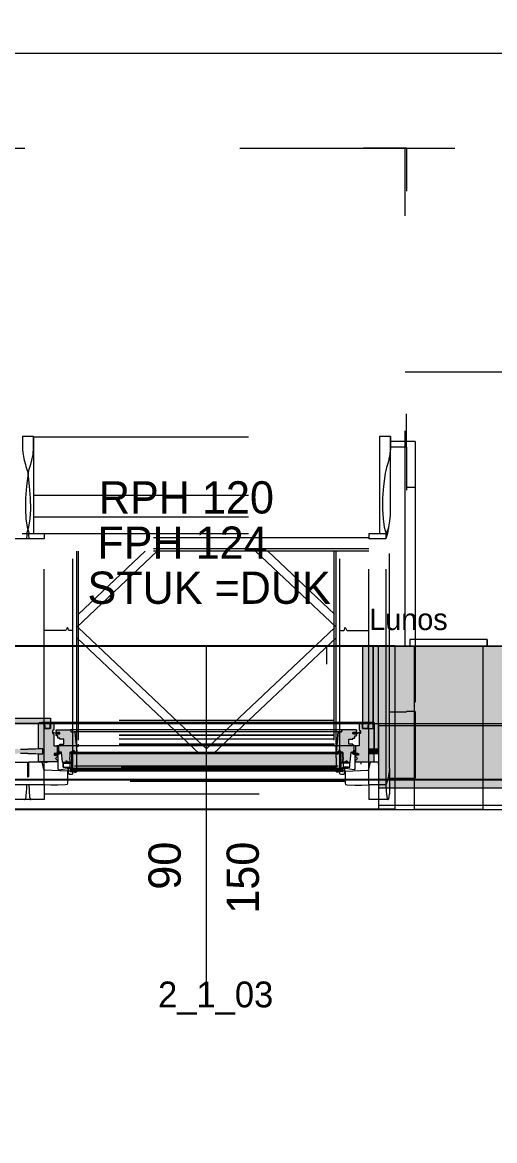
# Model space of a CAD drawing. Header units: metres. Extents: x -3 to 171, y -23 to 41.
# Drawn here: x 1.854 to 2.952, y -15.84 to -13.24 of the extents above; entities that cross this region are included whole.
import ezdxf

# ---------------------------------------------------------------- set-up
doc = ezdxf.new("R2010")
doc.units = ezdxf.units.M
doc.header["$MEASUREMENT"] = 0
for name, pattern in [('Achse', [0.004, 0.002, -0.001, 0, -0.001]), ('Baufluchtlinie', [0.013, 0.008, -0.005]), ('UNSICHTBAR', [0.4, 0, -0.4]), ('Untersicht', [0.001, 0.0005, -0.0005])]:
    doc.linetypes.add(name, pattern=pattern)
for name, color, linetype in [('4._1.DG PP STG1_1_000 Achsraster', 7, 'Continuous'), ('4._1.DG PP STG1_1_110 Wand Aussen', 7, 'Continuous'), ('4._1.DG PP STG1_1_210 Decke', 7, 'Continuous'), ('4._1.DG PP STG1_1_220 Bodenaufbau', 7, 'Continuous'), ('4._1.DG PP STG1_1_310 Dachkonstruktion massiv', 7, 'Continuous'), ('4._1.DG PP STG1_1_325 Dachfenster', 7, 'Continuous'), ('4._1.DG PP STG1_1_520 Fixeinbauten', 7, 'Continuous'), ('4._1.DG PP STG1_1_815 Raumbegrenzung', 7, 'Continuous'), ('4._1.DG PP STG1_1_945 Einreichplan Beschriftung', 7, 'Continuous'), ('4._1.DG PP STG1_1_950 Polierplan Bemaßung', 7, 'Continuous'), ('4._1.DG PP STG1_1_Neubau_840 Baulinien', 7, 'Continuous')]:
    doc.layers.add(name, color=color, linetype=linetype)
doc.styles.add('ERSTELLTER_STIL_2', font='')
doc.styles.get('ERSTELLTER_STIL_2').set_extended_font_data('Eurostile')

msp = doc.modelspace()

# ---------------------------------------------------------------- hatches: boundary and pattern name
at = {"layer": '4._1.DG PP STG1_1_110 Wand Aussen', "linetype": 'Continuous', "lineweight": 13, "true_color": 0x3f7f02}
msp.add_hatch(color=76, dxfattribs=at).paths.add_polyline_path([(3.462, -14.69), (2.721, -14.69), (2.721, -14.87), (3.462, -14.87)])
at = {"layer": '4._1.DG PP STG1_1_110 Wand Aussen', "linetype": 'Continuous', "lineweight": 0, "true_color": 0x373737}
msp.add_hatch(color=250, dxfattribs=at).paths.add_polyline_path([(3.462, -14.87), (2.721, -14.87), (2.721, -14.875), (3.462, -14.875)])
at = {"layer": '4._1.DG PP STG1_1_110 Wand Aussen', "linetype": 'Continuous', "lineweight": 13, "true_color": 0xff6400}
for points in [[(2.721, -15), (3.462, -15), (3.462, -14.875), (2.721, -14.875)], [(2.721, -15.02), (3.462, -15.02), (3.462, -15), (2.721, -15)]]:
    msp.add_hatch(color=30, dxfattribs=at).paths.add_polyline_path(points)
at = {"layer": '4._1.DG PP STG1_1_325 Dachfenster', "linetype": 'Continuous', "lineweight": 0, "true_color": 0xfde9f1}
for points in [[(2.645, -14.882), (2.67, -14.882), (2.67, -14.77), (2.67, -14.69), (2.645, -14.69), (2.645, -14.77)], [(1.8148, -14.8821), (1.8273, -14.8821), (1.8273, -14.8705), (1.9069, -14.8705), (1.9069, -14.8821), (1.9194, -14.8821), (1.9194, -14.858), (1.8148, -14.858)]]:
    msp.add_hatch(color=7, dxfattribs=at).paths.add_polyline_path(points)
at = {"layer": '4._1.DG PP STG1_1_325 Dachfenster', "linetype": 'Continuous', "lineweight": 13, "true_color": 0xffaa00}
msp.add_hatch(color=40, dxfattribs=at).paths.add_polyline_path([(2.67, -14.868), (2.6721, -14.868), (2.6721, -14.9289), (2.6821, -14.9289), (2.6821, -14.69), (2.67, -14.69), (2.67, -14.77)])
at = {"layer": '4._1.DG PP STG1_1_325 Dachfenster', "linetype": 'Continuous', "lineweight": 13, "true_color": 0x3f7f02}
msp.add_hatch(color=76, dxfattribs=at).paths.add_polyline_path([(2.6821, -14.87), (2.721, -14.87), (2.721, -14.69), (2.6821, -14.69)])
at = {"layer": '4._1.DG PP STG1_1_325 Dachfenster', "linetype": 'Continuous', "lineweight": 0, "true_color": 0xe7d9c5}
for points in [[(1.8921, -14.9418), (1.8921, -14.9581), (1.893, -14.959), (1.935, -14.959), (1.9359, -14.9581), (1.9359, -14.9564), (1.931, -14.9515), (1.9359, -14.9466), (1.9359, -14.945), (1.935, -14.9441), (1.9282, -14.9441), (1.9282, -14.9398), (1.9343, -14.9398), (1.9352, -14.9389), (1.9352, -14.9233), (1.9343, -14.9224), (1.9272, -14.9224), (1.9272, -14.8951), (1.9242, -14.8925), (1.9242, -14.8873), (1.9272, -14.8847), (1.9272, -14.8709), (1.9263, -14.87), (1.9192, -14.87), (1.9192, -14.882), (1.9067, -14.882), (1.9067, -14.875), (1.8997, -14.868), (1.8941, -14.868), (1.8921, -14.87), (1.8921, -14.928), (1.893, -14.9289), (1.9021, -14.9289), (1.9021, -14.9409), (1.893, -14.9409)], [(2.6721, -14.9418), (2.6712, -14.9409), (2.6621, -14.9409), (2.6621, -14.9289), (2.6712, -14.9289), (2.6721, -14.928), (2.6721, -14.87), (2.6701, -14.868), (2.6645, -14.868), (2.6575, -14.875), (2.6575, -14.882), (2.645, -14.882), (2.645, -14.87), (2.6379, -14.87), (2.637, -14.8709), (2.637, -14.8847), (2.64, -14.8873), (2.64, -14.8925), (2.637, -14.8951), (2.637, -14.9224), (2.6299, -14.9224), (2.629, -14.9233), (2.629, -14.9389), (2.6299, -14.9398), (2.636, -14.9398), (2.636, -14.9441), (2.6292, -14.9441), (2.6283, -14.945), (2.6283, -14.9466), (2.6332, -14.9515), (2.6283, -14.9564), (2.6283, -14.9581), (2.6292, -14.959), (2.6712, -14.959), (2.6721, -14.9581)], [(1.933, -14.8889), (1.9343, -14.8902), (1.9343, -14.8911), (1.9414, -14.8911), (1.9414, -14.8943), (1.9343, -14.8943), (1.9343, -14.8952), (1.9328, -14.8967), (1.9328, -14.8982), (1.9337, -14.8991), (1.9369, -14.8991), (1.9369, -14.9033), (1.9378, -14.9041), (1.9414, -14.9041), (1.9414, -14.9062), (1.9508, -14.9062), (1.9508, -14.9185), (1.9414, -14.9185), (1.9414, -14.9206), (1.9398, -14.9206), (1.9389, -14.9215), (1.9389, -14.9292), (1.9394, -14.9361), (1.9403, -14.9369), (1.9455, -14.9369), (1.9476, -14.9601), (1.9484, -14.9609), (1.9552, -14.9609), (1.9552, -14.9574), (1.9582, -14.9574), (1.9582, -14.9599), (1.9639, -14.9599), (1.9649, -14.9579), (1.9649, -14.9529), (1.9639, -14.9529), (1.9639, -14.9489), (1.9649, -14.9489), (1.9649, -14.9378), (1.9658, -14.9369), (1.9702, -14.9369), (1.9702, -14.9359), (1.9714, -14.9339), (1.9745, -14.9339), (1.9757, -14.9359), (1.9757, -14.9369), (1.9794, -14.9369), (1.9806, -14.9356), (1.9759, -14.8905), (1.975, -14.8897), (1.9678, -14.8897), (1.9672, -14.8891), (1.9672, -14.8856), (1.9663, -14.8847), (1.9337, -14.8847), (1.9328, -14.8856), (1.9328, -14.8884)], [(2.6312, -14.8889), (2.6314, -14.8884), (2.6314, -14.8856), (2.6305, -14.8847), (2.5979, -14.8847), (2.597, -14.8856), (2.597, -14.8891), (2.5964, -14.8897), (2.5892, -14.8897), (2.5883, -14.8905), (2.5836, -14.9356), (2.5848, -14.9369), (2.5885, -14.9369), (2.5885, -14.9359), (2.5897, -14.9339), (2.5928, -14.9339), (2.594, -14.9359), (2.594, -14.9369), (2.5984, -14.9369), (2.5993, -14.9378), (2.5993, -14.9489), (2.6003, -14.9489), (2.6003, -14.9529), (2.5993, -14.9529), (2.5993, -14.9579), (2.6003, -14.9599), (2.606, -14.9599), (2.606, -14.9574), (2.609, -14.9574), (2.609, -14.9609), (2.6158, -14.9609), (2.6166, -14.9601), (2.6187, -14.9369), (2.6239, -14.9369), (2.6248, -14.9361), (2.6253, -14.9292), (2.6253, -14.9215), (2.6244, -14.9206), (2.6228, -14.9206), (2.6228, -14.9185), (2.6134, -14.9185), (2.6134, -14.9062), (2.6228, -14.9062), (2.6228, -14.9041), (2.6264, -14.9041), (2.6273, -14.9033), (2.6273, -14.8991), (2.6305, -14.8991), (2.6314, -14.8982), (2.6314, -14.8967), (2.6299, -14.8952), (2.6299, -14.8943), (2.6228, -14.8943), (2.6228, -14.8911), (2.6299, -14.8911), (2.6299, -14.8902)]]:
    msp.add_hatch(color=254, dxfattribs=at).paths.add_polyline_path(points)
at = {"layer": '4._1.DG PP STG1_1_325 Dachfenster', "linetype": 'Continuous', "lineweight": 0, "true_color": 0x373737}
msp.add_hatch(color=250, dxfattribs=at).paths.add_polyline_path([(2.6821, -14.875), (2.721, -14.875), (2.721, -14.87), (2.6821, -14.87)])
at = {"layer": '4._1.DG PP STG1_1_325 Dachfenster', "linetype": 'Continuous', "lineweight": 0, "true_color": 0xfed4e5}
for points in [[(1.9343, -14.8911), (1.9343, -14.8905), (1.9332, -14.8907), (1.9332, -14.8923), (1.9303, -14.8918), (1.9267, -14.8907), (1.9247, -14.8896), (1.9242, -14.8897), (1.9265, -14.8913), (1.9302, -14.8925), (1.9332, -14.8931), (1.9332, -14.8947), (1.9343, -14.8949), (1.9343, -14.8943), (1.9397, -14.8943), (1.941, -14.8919), (1.9406, -14.8911)], [(2.6299, -14.8911), (2.6236, -14.8911), (2.6232, -14.8919), (2.6245, -14.8943), (2.6299, -14.8943), (2.6299, -14.8949), (2.631, -14.8947), (2.631, -14.8931), (2.634, -14.8925), (2.6377, -14.8913), (2.6398, -14.89), (2.6398, -14.8895), (2.6375, -14.8907), (2.6339, -14.8918), (2.631, -14.8923), (2.631, -14.8907), (2.6299, -14.8905)], [(1.8321, -14.9289), (1.8321, -14.9409), (1.8496, -14.9396), (1.8671, -14.9396), (1.8671, -14.9302), (1.8496, -14.9302)], [(1.9021, -14.9289), (1.8846, -14.9302), (1.8671, -14.9302), (1.8671, -14.9396), (1.8846, -14.9396), (1.9021, -14.9409)], [(1.944, -14.9369), (1.9403, -14.9369), (1.9394, -14.9361), (1.9392, -14.9327), (1.9373, -14.9337), (1.9359, -14.9357), (1.9352, -14.9382), (1.9352, -14.9389), (1.9343, -14.9398), (1.9303, -14.9398), (1.9288, -14.9424), (1.9293, -14.9432), (1.9376, -14.9432), (1.9376, -14.9421), (1.9382, -14.9416), (1.9399, -14.9413), (1.942, -14.9407), (1.9435, -14.9391)], [(1.9659, -14.9399), (1.9675, -14.938), (1.968, -14.938), (1.9695, -14.9409), (1.9703, -14.9391), (1.9713, -14.9409), (1.9722, -14.9387), (1.9767, -14.9386), (1.9767, -14.9395), (1.9766, -14.94), (1.9766, -14.9408), (1.9801, -14.9409), (1.9803, -14.9403), (1.9802, -14.9395), (1.9799, -14.9388), (1.9799, -14.938), (1.9813, -14.9377), (1.9814, -14.937), (1.9794, -14.9369), (1.9757, -14.9369), (1.9757, -14.9359), (1.9745, -14.9339), (1.9714, -14.9339), (1.9702, -14.9359), (1.9702, -14.9369), (1.9674, -14.9369), (1.9654, -14.9396)], [(2.5983, -14.9399), (2.5988, -14.9398), (2.5971, -14.9371), (2.594, -14.9369), (2.594, -14.9359), (2.5928, -14.9339), (2.5897, -14.9339), (2.5885, -14.9359), (2.5885, -14.9369), (2.5848, -14.9369), (2.5831, -14.9366), (2.5828, -14.9376), (2.5841, -14.9379), (2.5843, -14.9388), (2.584, -14.9395), (2.5839, -14.9403), (2.584, -14.9408), (2.5874, -14.9409), (2.5876, -14.94), (2.5875, -14.9395), (2.5873, -14.939), (2.5917, -14.9386), (2.5929, -14.9409), (2.5935, -14.9391), (2.5947, -14.9409), (2.5962, -14.938), (2.5967, -14.938)], [(2.6202, -14.9369), (2.6207, -14.9391), (2.6222, -14.9407), (2.6243, -14.9413), (2.626, -14.9416), (2.6266, -14.9421), (2.6266, -14.9432), (2.6349, -14.9432), (2.6354, -14.9424), (2.6339, -14.9398), (2.6299, -14.9398), (2.629, -14.9389), (2.629, -14.9382), (2.6283, -14.9357), (2.6269, -14.9337), (2.625, -14.9327), (2.6248, -14.9361), (2.6239, -14.9369)], [(2.6821, -14.9289), (2.6755, -14.9302), (2.6688, -14.9302), (2.6621, -14.9289), (2.6621, -14.9409), (2.6688, -14.9396), (2.6755, -14.9396), (2.6821, -14.9409)], [(1.9777, -14.9807), (1.9779, -14.9788), (1.9723, -14.9788), (1.9724, -14.9807), (1.9733, -14.9818), (1.9751, -14.9823), (1.9768, -14.9818)], [(2.5865, -14.9807), (2.5874, -14.9818), (2.5891, -14.9823), (2.5909, -14.9818), (2.5918, -14.9807), (2.5919, -14.9788), (2.5863, -14.9788)]]:
    msp.add_hatch(color=254, dxfattribs=at).paths.add_polyline_path(points)
at = {"layer": '4._1.DG PP STG1_1_325 Dachfenster', "linetype": 'Continuous', "lineweight": 13, "true_color": 0xff6400}
for points in [[(2.6821, -15), (2.721, -15), (2.721, -14.875), (2.6821, -14.875)], [(2.6821, -15.02), (2.721, -15.02), (2.721, -15), (2.6821, -15)]]:
    msp.add_hatch(color=30, dxfattribs=at).paths.add_polyline_path(points)
at = {"layer": '4._1.DG PP STG1_1_325 Dachfenster', "linetype": 'Continuous', "lineweight": 13}
msp.add_hatch(color=4, dxfattribs=at).paths.add_polyline_path([(2.5954, -14.9408), (1.9688, -14.9408), (1.9688, -14.9788), (2.5954, -14.9788)])

# ---------------------------------------------------------------- linework, layer by layer
at = {"layer": '4._1.DG PP STG1_1_000 Achsraster', "color": 5, "linetype": 'Achse', "lineweight": 0, "ltscale": 1000}
msp.add_line((-1.5, -15), (21, -15), dxfattribs=at)
at = {"layer": '4._1.DG PP STG1_1_110 Wand Aussen', "color": 7, "linetype": 'Continuous', "lineweight": 25, "ltscale": 1000}
for p, q in [((2.721, -14.69), (1.017, -14.69)), ((2.721, -15.07), (1.017, -15.07))]:
    msp.add_line(p, q, dxfattribs=at)
at = {"layer": '4._1.DG PP STG1_1_110 Wand Aussen', "color": 7, "linetype": 'Continuous', "lineweight": 18, "ltscale": 1000}
for q in [(2.721, -14.69), (2.721, -14.69), (3.462, -14.87)]:
    msp.add_line((2.721, -14.87), q, dxfattribs=at)
at = {"layer": '4._1.DG PP STG1_1_110 Wand Aussen', "color": 7, "linetype": 'Continuous', "lineweight": 13, "ltscale": 1000}
for p, q in [((2.721, -14.875), (2.721, -14.87)), ((2.721, -14.875), (2.721, -14.87)), ((2.721, -14.875), (3.462, -14.875)), ((2.721, -15), (2.721, -14.875)), ((2.721, -15), (2.721, -14.875)), ((2.721, -15.02), (2.721, -15)), ((2.721, -15.02), (2.721, -15)), ((2.721, -15.02), (3.462, -15.02)), ((2.721, -15.06), (2.721, -15.02)), ((2.721, -15.06), (2.721, -15.02)), ((2.721, -15.06), (3.462, -15.06)), ((2.721, -15.07), (2.721, -15.06)), ((2.721, -15.07), (2.721, -15.06))]:
    msp.add_line(p, q, dxfattribs=at)
at = {"layer": '4._1.DG PP STG1_1_110 Wand Aussen', "color": 1, "linetype": 'Baufluchtlinie', "lineweight": 0, "ltscale": 1000}
msp.add_line((2.721, -15), (3.462, -15), dxfattribs=at)
at = {"layer": '4._1.DG PP STG1_1_110 Wand Aussen', "color": 7, "linetype": 'Continuous', "lineweight": 18, "ltscale": 1000, "flags": 128}
msp.add_lwpolyline([(3.462, -14.69), (2.721, -14.69)], dxfattribs=at)
at = {"layer": '4._1.DG PP STG1_1_110 Wand Aussen', "color": 7, "linetype": 'Continuous', "lineweight": 13, "ltscale": 1000, "flags": 128}
msp.add_lwpolyline([(2.721, -15.07), (3.462, -15.07)], dxfattribs=at)
at = {"layer": '4._1.DG PP STG1_1_210 Decke', "color": 255, "linetype": 'Continuous', "lineweight": 13, "ltscale": 1000, "flags": 128}
msp.add_lwpolyline([(3.625, -0.13), (0.1305, -0.13), (0.1845, -14.87), (5.505, -14.87), (5.505, -15.84), (13.475, -15.84), (13.475, -14.87), (18.8055, -14.87), (18.8546, -0.13), (15.325, -0.13), (15.325, -0.53), (12.525, -0.53), (12.525, -0.13), (6.455, -0.13), (6.455, -0.53), (3.625, -0.53)], close=True, dxfattribs=at)
at = {"layer": '4._1.DG PP STG1_1_220 Bodenaufbau', "color": 7, "linetype": 'Continuous', "lineweight": 13, "ltscale": 1000, "true_color": 0xf4f4f4, "flags": 128}
msp.add_lwpolyline([(0.3111, -0.31), (0.3639, -14.69), (18.6261, -14.69), (18.674, -0.31), (15.505, -0.31), (15.505, -0.71), (12.345, -0.71), (12.345, -0.31), (6.635, -0.31), (6.635, -0.71), (3.445, -0.71), (3.445, -0.31)], close=True, dxfattribs=at)
at = {"layer": '4._1.DG PP STG1_1_310 Dachkonstruktion massiv', "color": 8, "linetype": 'Untersicht', "lineweight": 13, "ltscale": 1000}
for p, q in [((2.7441, -14.69), (2.7441, -13.5322)), ((2.7441, -14.0522), (3.4851, -14.0522)), ((2.5613, -14.69), (2.5613, -14.732))]:
    msp.add_line(p, q, dxfattribs=at)
at = {"layer": '4._1.DG PP STG1_1_310 Dachkonstruktion massiv', "color": 8, "linetype": 'Untersicht', "lineweight": 13, "ltscale": 1000, "flags": 128}
msp.add_lwpolyline([(0.3597, -13.5322), (6.57, -13.5322), (6.57, -14.69)], dxfattribs=at)
at = {"layer": '4._1.DG PP STG1_1_325 Dachfenster', "color": 7, "linetype": 'Continuous', "lineweight": 13, "ltscale": 1000}
for p, q in [((2.2821, -15.4713), (2.2821, -14.69)), ((2.6821, -14.875), (2.721, -14.875)), ((1.9309, -14.9432), (1.9357, -14.9432)), ((1.9357, -14.9432), (1.9369, -14.9443)), ((1.9369, -14.9498), (1.9366, -14.9515)), ((1.9369, -14.9443), (1.9369, -14.9498)), ((2.6285, -14.9432), (2.6273, -14.9443)), ((2.6273, -14.9443), (2.6273, -14.9498)), ((2.6273, -14.9498), (2.6276, -14.9515)), ((2.6333, -14.9432), (2.6285, -14.9432)), ((1.8274, -14.9597), (1.8653, -14.9597)), ((1.8653, -14.9597), (1.8659, -14.9604)), ((1.8659, -14.9604), (1.8659, -14.993)), ((1.8689, -14.9597), (1.8683, -14.9604)), ((1.8683, -14.9604), (1.8683, -14.993)), ((1.9068, -14.9597), (1.8689, -14.9597)), ((1.9044, -14.9769), (1.9006, -14.9597)), ((1.9084, -14.9611), (1.9068, -14.9597)), ((1.9106, -14.9611), (1.9084, -14.9611)), ((1.9122, -14.9597), (1.9106, -14.9611)), ((1.9146, -14.9597), (1.9122, -14.9597)), ((1.9366, -14.9515), (1.9369, -14.9532)), ((1.9369, -14.9532), (1.9369, -14.9759)), ((1.9369, -14.9759), (1.939, -14.9776)), ((1.939, -14.9776), (1.9584, -14.9749)), ((1.9488, -14.9627), (1.9494, -14.9621)), ((1.9488, -14.9713), (1.9488, -14.9627)), ((1.9492, -14.9717), (1.9488, -14.9713)), ((1.9516, -14.9717), (1.9492, -14.9717)), ((1.9494, -14.9621), (1.9638, -14.9621)), ((1.9584, -14.9749), (1.9609, -14.976)), ((1.9638, -14.9621), (1.9645, -14.9627)), ((1.9645, -14.9627), (1.9653, -14.9813)), ((2.5997, -14.9627), (2.5989, -14.9813)), ((2.6004, -14.9621), (2.5997, -14.9627)), ((2.6148, -14.9621), (2.6004, -14.9621)), ((2.6058, -14.9749), (2.6033, -14.976)), ((2.6252, -14.9776), (2.6058, -14.9749)), ((2.6126, -14.9717), (2.615, -14.9717)), ((2.6154, -14.9627), (2.6148, -14.9621)), ((2.615, -14.9717), (2.6154, -14.9713)), ((2.6154, -14.9713), (2.6154, -14.9627)), ((2.6273, -14.9759), (2.6252, -14.9776)), ((2.6276, -14.9515), (2.6273, -14.9532)), ((2.6273, -14.9532), (2.6273, -14.9759)), ((2.6419, -14.9597), (2.6414, -14.9601)), ((2.6414, -14.9601), (2.6414, -14.9646)), ((2.6817, -14.9597), (2.6419, -14.9597)), ((2.6598, -14.9769), (2.6636, -14.9597)), ((2.6821, -14.9601), (2.6817, -14.9597)), ((2.6821, -14.9646), (2.6821, -14.9601)), ((1.8659, -14.993), (1.8665, -14.994)), ((1.8665, -14.994), (1.8671, -14.994)), ((1.8677, -14.994), (1.8671, -14.994)), ((1.8683, -14.993), (1.8677, -14.994)), ((1.9065, -14.9787), (1.9044, -14.9769)), ((1.9587, -14.981), (1.9065, -14.9787)), ((1.9611, -14.9797), (1.9587, -14.981)), ((1.9609, -14.976), (1.9611, -14.9797)), ((1.9653, -14.9813), (1.9669, -14.9825)), ((1.9669, -14.9825), (1.9718, -14.9817)), ((1.9718, -14.9817), (1.9722, -14.9817)), ((1.9722, -14.9817), (1.9755, -14.9833)), ((1.9755, -14.9833), (1.9786, -14.9832)), ((1.9797, -14.9794), (1.9779, -14.9806)), ((1.9786, -14.9832), (1.9814, -14.9816)), ((1.9811, -14.9793), (1.9797, -14.9794)), ((1.9819, -14.9804), (1.9811, -14.9793)), ((1.9814, -14.9816), (1.9819, -14.9804)), ((2.5823, -14.9804), (2.5831, -14.9793)), ((2.5828, -14.9816), (2.5823, -14.9804)), ((2.5856, -14.9832), (2.5828, -14.9816)), ((2.5831, -14.9793), (2.5845, -14.9794)), ((2.5845, -14.9794), (2.5863, -14.9806)), ((2.5887, -14.9833), (2.5856, -14.9832)), ((2.592, -14.9817), (2.5887, -14.9833)), ((2.5924, -14.9817), (2.592, -14.9817)), ((2.5973, -14.9825), (2.5924, -14.9817)), ((2.5989, -14.9813), (2.5973, -14.9825)), ((2.6033, -14.976), (2.6031, -14.9797)), ((2.6031, -14.9797), (2.6055, -14.981)), ((2.6055, -14.981), (2.6577, -14.9787)), ((2.6577, -14.9787), (2.6598, -14.9769)), ((2.6821, -15.02), (2.721, -15.02)), ((2.6821, -15.06), (2.721, -15.06))]:
    msp.add_line(p, q, dxfattribs=at)
at = {"layer": '4._1.DG PP STG1_1_325 Dachfenster', "color": 7, "linetype": 'Continuous', "lineweight": 18, "ltscale": 1000}
for p, q in [((2.6821, -14.69), (2.645, -14.69)), ((2.6821, -14.87), (2.6821, -14.69)), ((2.6645, -14.868), (1.8997, -14.868)), ((2.6379, -14.87), (1.9263, -14.87)), ((2.6821, -14.87), (2.721, -14.87)), ((2.6821, -14.87), (2.6821, -15.07)), ((2.5979, -14.8847), (1.9663, -14.8847)), ((2.5892, -14.8897), (1.975, -14.8897)), ((2.6299, -14.9224), (1.9343, -14.9224)), ((1.8496, -14.9302), (1.8671, -14.9302)), ((1.8671, -14.9396), (1.8496, -14.9396)), ((1.8846, -14.9302), (1.8671, -14.9302)), ((1.8671, -14.9396), (1.8846, -14.9396)), ((1.9021, -14.9289), (1.8846, -14.9302)), ((1.8846, -14.9396), (1.9021, -14.9409)), ((1.9021, -14.9409), (1.9021, -14.9289)), ((1.9811, -14.9366), (2.5831, -14.9366)), ((1.9516, -14.9717), (1.9648, -14.9717)), ((1.9552, -14.9609), (1.9688, -14.9609)), ((2.6058, -14.9749), (1.9584, -14.9749)), ((1.9638, -14.9621), (1.9688, -14.9621)), ((1.9639, -14.9599), (1.9688, -14.9599)), ((2.5887, -14.9691), (1.9755, -14.9691)), ((2.5954, -14.9599), (2.6003, -14.9599)), ((2.609, -14.9609), (2.5954, -14.9609)), ((2.6004, -14.9621), (2.5954, -14.9621)), ((2.6126, -14.9717), (2.5994, -14.9717)), ((2.6055, -14.981), (1.9587, -14.981)), ((1.9692, -14.977), (2.595, -14.977))]:
    msp.add_line(p, q, dxfattribs=at)
at = {"layer": '4._1.DG PP STG1_1_325 Dachfenster', "color": 1, "linetype": 'Baufluchtlinie', "lineweight": 0, "ltscale": 1000}
msp.add_line((2.6821, -15), (2.721, -15), dxfattribs=at)
at = {"layer": '4._1.DG PP STG1_1_325 Dachfenster', "color": 255, "linetype": 'UNSICHTBAR', "lineweight": 13, "ltscale": 1000, "flags": 128}
for points in [[(2.7471, -13.5322), (1.0173, -13.5322)], [(2.7471, -13.5322), (2.7471, -14.1502)], [(1.0171, -14.1502), (2.7471, -14.1502)], [(2.7471, -14.228), (2.7471, -14.1502)], [(2.7471, -14.228), (2.7098, -14.228)], [(2.7471, -14.228), (2.7471, -14.8439)], [(2.7471, -14.8439), (2.7076, -14.8439)]]:
    msp.add_lwpolyline(points, dxfattribs=at)
at = {"layer": '4._1.DG PP STG1_1_325 Dachfenster', "color": 253, "linetype": 'Untersicht', "lineweight": 13, "ltscale": 1000, "true_color": 0x9f9f9f, "flags": 128}
for points in [[(1.8801, -14.2026), (1.8545, -14.2026)], [(1.8545, -14.2026), (1.8545, -14.21), (1.8545, -14.2187), (1.8545, -14.2291), (1.8545, -14.2322), (1.8555, -14.2409), (1.8558, -14.2444), (1.8578, -14.254), (1.8584, -14.2578), (1.8614, -14.2682), (1.8625, -14.2728), (1.8633, -14.2747), (1.8654, -14.2816), (1.8667, -14.2882), (1.8704, -14.3183), (1.8725, -14.3462), (1.873, -14.3715), (1.8717, -14.394), (1.8688, -14.4134), (1.8643, -14.4294)], [(1.8798, -14.2026), (1.8798, -14.21), (1.8798, -14.2187), (1.8797, -14.2291), (1.8797, -14.2322), (1.8788, -14.2409), (1.8784, -14.2444), (1.8765, -14.254), (1.8758, -14.2578), (1.8729, -14.2682), (1.8717, -14.2728), (1.871, -14.2747), (1.8689, -14.2816), (1.8676, -14.2882), (1.8638, -14.3183), (1.8618, -14.3462), (1.8613, -14.3715), (1.8626, -14.394), (1.8655, -14.4134), (1.87, -14.4294)], [(1.8801, -14.2026), (1.8801, -14.21), (1.8801, -14.2187), (1.8801, -14.2291), (1.8801, -14.2409), (1.8801, -14.254), (1.8801, -14.2682), (1.8801, -14.2747), (1.8801, -14.2816), (1.8801, -14.2882), (1.8801, -14.3183), (1.8801, -14.3462), (1.8801, -14.3715), (1.8801, -14.394), (1.8801, -14.4134), (1.8801, -14.4294)], [(1.8801, -14.2038), (2.6841, -14.2038)], [(2.6841, -14.2026), (2.6841, -14.21), (2.6841, -14.2187), (2.6841, -14.2291), (2.6841, -14.2409), (2.6841, -14.254), (2.6841, -14.2682), (2.6841, -14.2747), (2.6841, -14.2816), (2.6841, -14.2882), (2.6841, -14.3183), (2.6841, -14.3462), (2.6841, -14.3715), (2.6841, -14.394), (2.6841, -14.4134), (2.6841, -14.4294)], [(2.7098, -14.2026), (2.6841, -14.2026)], [(2.7098, -14.2026), (2.7098, -14.21), (2.7098, -14.2187), (2.7097, -14.2291), (2.7097, -14.2322), (2.7088, -14.2409), (2.7084, -14.2444), (2.7065, -14.254), (2.7058, -14.2578), (2.7029, -14.2682), (2.7017, -14.2728), (2.701, -14.2747), (2.6989, -14.2816), (2.6976, -14.2882), (2.6938, -14.3183), (2.6918, -14.3462), (2.6913, -14.3715), (2.6926, -14.394), (2.6955, -14.4134), (2.7, -14.4294)], [(2.7098, -14.2047), (2.7098, -14.2026)], [(2.7098, -14.2962), (2.7098, -14.2047)], [(2.7671, -14.2144), (2.7471, -14.2144), (2.7098, -14.2144)], [(2.7671, -14.2144), (2.7671, -14.3209)], [(2.7097, -14.3699), (2.7098, -14.2962)], [(2.7471, -14.3209), (2.7671, -14.3209)], [(2.7671, -14.3209), (2.7671, -14.842)], [(1.8801, -14.3391), (2.6841, -14.3391)], [(2.7097, -14.3846), (2.7097, -14.3699)], [(1.8801, -14.39), (2.6841, -14.39)], [(2.6994, -14.4405), (2.6998, -14.4393), (2.7038, -14.4274), (2.7065, -14.4152), (2.7078, -14.403)], [(2.7006, -14.4291), (2.7017, -14.4269), (2.7058, -14.4134), (2.7084, -14.3998), (2.7097, -14.3859), (2.7097, -14.3846)], [(1.8801, -14.4294), (1.8643, -14.4294), (1.8541, -14.4294)], [(1.865, -14.4406), (1.8653, -14.4314), (1.8653, -14.4294)], [(1.8689, -14.4294), (1.8689, -14.4314), (1.8693, -14.4406)], [(1.8801, -14.4282), (2.6841, -14.4282)], [(1.8801, -14.4285), (1.9049, -14.4285)], [(1.9049, -14.4285), (1.9049, -14.4314), (1.9049, -14.4406)], [(2.6593, -14.4285), (2.6593, -14.4314), (2.6593, -14.4406)], [(2.6593, -14.4285), (2.6841, -14.4285)], [(2.7, -14.4294), (2.6841, -14.4294)], [(2.6989, -14.4294), (2.6989, -14.4314), (2.6993, -14.4406)], [(2.7, -14.4294), (2.7006, -14.4291)], [(2.7076, -14.9751), (2.7076, -14.4048)], [(1.9049, -14.4406), (1.865, -14.4406), (1.8293, -14.4406)], [(2.6593, -14.4384), (1.9049, -14.4384)], [(1.9049, -15.0112), (1.9049, -14.4406)], [(2.6593, -15.0112), (2.6593, -14.4406)], [(2.6993, -14.4406), (2.6593, -14.4406)], [(2.6996, -15.0115), (2.6996, -14.4398)], [(2.6593, -14.4639), (1.9049, -14.4639)], [(2.6593, -14.4698), (1.9049, -14.4698)], [(1.9719, -14.9871), (1.9719, -14.6534), (1.9719, -14.4698)], [(1.9807, -14.9496), (1.9807, -14.4698)], [(2.1679, -14.4698), (1.9807, -14.6465)], [(2.1394, -14.4698), (1.9847, -14.6159)], [(1.9848, -14.9087), (1.9848, -14.4698)], [(2.3964, -14.4698), (2.5835, -14.6465)], [(2.4249, -14.4698), (2.5796, -14.6159)], [(2.5794, -14.9087), (2.5794, -14.4698)], [(2.5835, -14.9496), (2.5835, -14.4698)], [(2.5923, -14.9871), (2.5923, -14.6534), (2.5923, -14.4698)], [(1.9546, -14.6536), (1.937, -14.6542), (1.9208, -14.6542), (1.9049, -14.6537)], [(1.9564, -14.6525), (1.9546, -14.6536)], [(1.9584, -14.6474), (1.9564, -14.6525)], [(1.9592, -14.6472), (1.9584, -14.6474)], [(1.96, -14.6475), (1.9592, -14.6472)], [(1.9613, -14.6526), (1.96, -14.6475)], [(1.9634, -14.6539), (1.9613, -14.6526)], [(1.9719, -14.6534), (1.97, -14.6539), (1.9634, -14.6539)], [(2.2821, -14.929), (2.2707, -14.9182), (2.261, -14.909), (1.9847, -14.6481)], [(2.2821, -14.929), (2.2936, -14.9182), (2.3033, -14.909), (2.5796, -14.6481)], [(2.5923, -14.6534), (2.5942, -14.6539), (2.6008, -14.6539)], [(2.6008, -14.6539), (2.6029, -14.6526)], [(2.6029, -14.6526), (2.6042, -14.6475)], [(2.6042, -14.6475), (2.605, -14.6472)], [(2.605, -14.6472), (2.6058, -14.6474)], [(2.6058, -14.6474), (2.6078, -14.6525)], [(2.6078, -14.6525), (2.6096, -14.6536)], [(2.6096, -14.6536), (2.6272, -14.6542), (2.6434, -14.6542), (2.6593, -14.6537)], [(2.2663, -14.9409), (1.9807, -14.6712)], [(2.298, -14.9409), (2.5835, -14.6712)], [(2.7671, -14.842), (2.7471, -14.842)], [(2.7671, -14.842), (2.7671, -14.997)], [(2.5794, -14.8635), (1.9848, -14.8635)], [(2.5794, -14.8973), (1.9848, -14.8973)], [(1.9807, -14.9232), (1.9846, -14.9232)], [(2.5796, -14.9182), (1.9847, -14.9182)], [(2.5794, -14.8981), (1.9848, -14.8981)], [(2.5794, -14.9062), (1.9848, -14.9062)], [(1.9848, -14.9229), (1.9848, -14.9182)], [(2.5794, -14.9204), (1.9848, -14.9204)], [(2.5794, -14.9221), (1.9848, -14.9221)], [(2.5794, -14.9229), (2.5794, -14.9182)], [(2.5835, -14.9232), (2.5796, -14.9232)], [(1.9806, -14.9715), (1.9806, -14.9609), (1.9806, -14.9566), (1.9806, -14.9516), (1.9806, -14.9507), (1.9806, -14.9499)], [(2.5835, -14.9409), (1.9807, -14.9409)], [(2.5835, -14.941), (1.9807, -14.941)], [(2.5836, -14.9499), (2.5836, -14.9507), (2.5836, -14.9516), (2.5836, -14.9566), (2.5836, -14.9609), (2.5836, -14.9715)], [(1.9743, -14.9749), (1.9719, -14.9741)], [(1.9774, -14.9748), (1.9743, -14.9749)], [(1.9802, -14.9737), (1.9774, -14.9748)], [(1.9807, -14.9729), (1.9802, -14.9737)], [(2.5836, -14.9717), (1.9806, -14.9717)], [(1.9807, -14.9729), (1.9807, -14.9717)], [(2.5835, -14.9729), (2.5835, -14.9717)], [(2.5835, -14.9729), (2.584, -14.9737)], [(2.584, -14.9737), (2.5868, -14.9748)], [(2.5868, -14.9748), (2.5899, -14.9749)], [(2.5899, -14.9749), (2.5923, -14.9741)], [(2.7078, -14.9751), (2.7065, -14.9874), (2.7038, -14.9996), (2.6998, -15.0115), (2.6994, -15.0126)], [(2.7076, -14.9751), (2.7063, -14.9874), (2.7036, -14.9996), (2.6996, -15.0115)], [(2.7078, -14.9751), (2.7078, -15.0346)], [(1.9585, -14.981), (1.9592, -14.9809)], [(1.9592, -14.9809), (1.96, -14.9811)], [(1.9594, -14.9809), (1.9594, -15.0088)], [(1.96, -14.9811), (1.9613, -14.9863)], [(1.9613, -14.9863), (1.9634, -14.9876)], [(1.9634, -14.9876), (1.97, -14.9876), (1.9719, -14.9871)], [(2.5923, -14.9871), (2.5942, -14.9876), (2.6008, -14.9876)], [(2.6008, -14.9876), (2.6029, -14.9863)], [(2.6029, -14.9863), (2.6042, -14.9811)], [(2.6042, -14.9811), (2.605, -14.9809)], [(2.6048, -14.9809), (2.6048, -15.0088)], [(2.605, -14.9809), (2.6057, -14.981)], [(2.7078, -14.997), (2.7671, -14.997)], [(1.9032, -15.0125), (1.8664, -15.0125), (1.831, -15.0125)], [(1.8594, -15.0472), (1.8604, -15.0469), (1.8621, -15.0445), (1.8631, -15.0403), (1.8643, -15.0278), (1.8644, -15.0246), (1.8649, -15.013)], [(1.8693, -15.013), (1.8698, -15.0246), (1.87, -15.0278), (1.8712, -15.0403), (1.8721, -15.0445), (1.8735, -15.0468), (1.8748, -15.0472)], [(1.9032, -15.0125), (1.9049, -15.0112)], [(1.9049, -15.0112), (1.9049, -15.0126)], [(1.9584, -15.0116), (1.9546, -15.0126), (1.937, -15.0132), (1.9208, -15.0132), (1.9049, -15.0127)], [(1.9049, -15.013), (1.9049, -15.0278), (1.9049, -15.0403), (1.9049, -15.0445), (1.9049, -15.0468)], [(1.9594, -15.0088), (1.9584, -15.0116)], [(2.6048, -15.0052), (1.9594, -15.0052)], [(2.6048, -15.0088), (2.6058, -15.0116)], [(2.6058, -15.0116), (2.6096, -15.0126), (2.6272, -15.0132), (2.6434, -15.0132), (2.6593, -15.0127)], [(2.661, -15.0125), (2.6593, -15.0112)], [(2.6593, -15.0112), (2.6593, -15.0126)], [(2.6593, -15.013), (2.6593, -15.0278), (2.6593, -15.0403), (2.6593, -15.0445), (2.6593, -15.0468)], [(2.6978, -15.0125), (2.661, -15.0125)], [(2.6996, -15.0115), (2.6978, -15.0125)], [(2.6993, -15.013), (2.6998, -15.0246), (2.7, -15.0278), (2.7012, -15.0403), (2.7021, -15.0445), (2.7035, -15.0468), (2.7048, -15.0472), (2.7062, -15.0453), (2.7065, -15.0442), (2.7071, -15.041), (2.7078, -15.0346)], [(1.9049, -15.0472), (1.8594, -15.0472), (1.8293, -15.0472)], [(1.9049, -15.0334), (2.6593, -15.0334)], [(2.7048, -15.0472), (2.6593, -15.0472)]]:
    msp.add_lwpolyline(points, dxfattribs=at)
at = {"layer": '4._1.DG PP STG1_1_325 Dachfenster', "color": 7, "linetype": 'Continuous', "lineweight": 18, "ltscale": 1000, "flags": 128}
for points in [[(2.645, -14.882), (2.67, -14.882), (2.67, -14.77), (2.67, -14.69), (2.645, -14.69), (2.645, -14.77)], [(2.67, -14.868), (2.6721, -14.868), (2.6721, -14.9289), (2.6821, -14.9289), (2.6821, -14.69), (2.67, -14.69), (2.67, -14.77)], [(1.8148, -14.8821), (1.8148, -14.858), (1.9194, -14.858), (1.9194, -14.8821), (1.9069, -14.8821), (1.9069, -14.8705), (1.8273, -14.8705), (1.8273, -14.8821)], [(1.9343, -14.8911), (1.9406, -14.8911), (1.941, -14.8919), (1.9397, -14.8943), (1.9343, -14.8943), (1.9343, -14.8949), (1.9332, -14.8947), (1.9332, -14.8931), (1.9302, -14.8925), (1.9265, -14.8913), (1.9244, -14.89), (1.9244, -14.8895), (1.9267, -14.8907), (1.9303, -14.8918), (1.9332, -14.8923), (1.9332, -14.8907), (1.9343, -14.8905)], [(2.6154, -14.9713), (2.6154, -14.9627), (2.6148, -14.9621), (2.6148, -14.9609), (2.609, -14.9609), (2.609, -14.9574), (2.606, -14.9574), (2.606, -14.9599), (2.6003, -14.9599), (2.5993, -14.9579), (2.5993, -14.9529), (2.6003, -14.9529), (2.6003, -14.9489), (2.5993, -14.9489), (2.5993, -14.9378), (2.5984, -14.9369), (2.594, -14.9369), (2.594, -14.9359), (2.5928, -14.9339), (2.5897, -14.9339), (2.5885, -14.9359), (2.5885, -14.9369), (2.5848, -14.9369), (2.5836, -14.9356), (2.5883, -14.8905), (2.5892, -14.8897), (2.5964, -14.8897), (2.597, -14.8891), (2.597, -14.8856), (2.5979, -14.8847), (1.9663, -14.8847), (1.9672, -14.8856), (1.9672, -14.8891), (1.9678, -14.8897), (1.975, -14.8897), (1.9759, -14.8905), (1.9806, -14.9356), (1.9794, -14.9369), (1.9757, -14.9369), (1.9757, -14.9359), (1.9745, -14.9339), (1.9714, -14.9339), (1.9702, -14.9359), (1.9702, -14.9369), (1.9658, -14.9369), (1.9649, -14.9378), (1.9649, -14.9489), (1.9639, -14.9489), (1.9639, -14.9529), (1.9649, -14.9529), (1.9649, -14.9579), (1.9639, -14.9599), (1.9582, -14.9599), (1.9582, -14.9574), (1.9552, -14.9574), (1.9552, -14.9609), (1.9494, -14.9609), (1.9494, -14.9621), (1.9488, -14.9627), (1.9488, -14.9713), (1.9492, -14.9717), (1.9648, -14.9717), (1.9649, -14.975), (1.966, -14.977), (2.5982, -14.977), (2.5993, -14.975), (2.5994, -14.9717), (2.6126, -14.9717), (2.615, -14.9717)], [(2.6299, -14.8911), (2.6236, -14.8911), (2.6232, -14.8919), (2.6245, -14.8943), (2.6299, -14.8943), (2.6299, -14.8949), (2.631, -14.8947), (2.631, -14.8931), (2.634, -14.8925), (2.6377, -14.8913), (2.6398, -14.89), (2.6398, -14.8895), (2.6375, -14.8907), (2.6339, -14.8918), (2.631, -14.8923), (2.631, -14.8907), (2.6299, -14.8905)], [(1.944, -14.9369), (1.9435, -14.9391), (1.942, -14.9407), (1.9399, -14.9413), (1.9382, -14.9416), (1.9376, -14.9421), (1.9376, -14.9432), (1.9293, -14.9432), (1.9288, -14.9424), (1.9303, -14.9398), (1.9343, -14.9398), (1.9352, -14.9389), (1.9352, -14.9382), (1.9359, -14.9357), (1.9373, -14.9337), (1.9392, -14.9327), (1.9394, -14.9361), (1.9403, -14.9369)], [(1.9659, -14.9399), (1.9654, -14.9398), (1.9671, -14.9371), (1.9702, -14.9369), (1.9702, -14.9359), (1.9714, -14.9339), (1.9745, -14.9339), (1.9757, -14.9359), (1.9757, -14.9369), (1.9794, -14.9369), (1.9811, -14.9366), (1.9814, -14.9376), (1.9801, -14.9379), (1.9799, -14.9388), (1.9802, -14.9395), (1.9803, -14.9403), (1.9802, -14.9408), (1.9768, -14.9409), (1.9766, -14.94), (1.9767, -14.9395), (1.9769, -14.939), (1.9725, -14.9386), (1.9713, -14.9409), (1.9707, -14.9391), (1.9695, -14.9409), (1.968, -14.938), (1.9675, -14.938)], [(2.5954, -14.9408), (1.9688, -14.9408), (1.9688, -14.9788), (2.5954, -14.9788)], [(2.5983, -14.9399), (2.5988, -14.9398), (2.5971, -14.9371), (2.594, -14.9369), (2.594, -14.9359), (2.5928, -14.9339), (2.5897, -14.9339), (2.5885, -14.9359), (2.5885, -14.9369), (2.5848, -14.9369), (2.5831, -14.9366), (2.5828, -14.9376), (2.5841, -14.9379), (2.5843, -14.9388), (2.584, -14.9395), (2.5839, -14.9403), (2.584, -14.9408), (2.5874, -14.9409), (2.5876, -14.94), (2.5875, -14.9395), (2.5873, -14.939), (2.5917, -14.9386), (2.5929, -14.9409), (2.5935, -14.9391), (2.5947, -14.9409), (2.5962, -14.938), (2.5967, -14.938)], [(2.6202, -14.9369), (2.6207, -14.9391), (2.6222, -14.9407), (2.6243, -14.9413), (2.626, -14.9416), (2.6266, -14.9421), (2.6266, -14.9432), (2.6349, -14.9432), (2.6354, -14.9424), (2.6339, -14.9398), (2.6299, -14.9398), (2.629, -14.9389), (2.629, -14.9382), (2.6283, -14.9357), (2.6269, -14.9337), (2.625, -14.9327), (2.6248, -14.9361), (2.6239, -14.9369)], [(2.6821, -14.9289), (2.6755, -14.9302), (2.6688, -14.9302), (2.6621, -14.9289), (2.6621, -14.9409), (2.6688, -14.9396), (2.6755, -14.9396), (2.6821, -14.9409)], [(1.9777, -14.9807), (1.9768, -14.9818), (1.9751, -14.9823), (1.9733, -14.9818), (1.9724, -14.9807), (1.9723, -14.9788), (1.9779, -14.9788)], [(2.5865, -14.9807), (2.5874, -14.9818), (2.5891, -14.9823), (2.5909, -14.9818), (2.5918, -14.9807), (2.5919, -14.9788), (2.5863, -14.9788)]]:
    msp.add_lwpolyline(points, close=True, dxfattribs=at)
msp.add_lwpolyline([(2.721, -14.69), (2.6821, -14.69)], dxfattribs=at)
at = {"layer": '4._1.DG PP STG1_1_325 Dachfenster', "color": 7, "linetype": 'Continuous', "lineweight": 13, "ltscale": 1000, "flags": 128}
for points in [[(1.8921, -14.9418), (1.893, -14.9409), (1.9021, -14.9409), (1.9021, -14.9289), (1.893, -14.9289), (1.8921, -14.928), (1.8921, -14.87), (1.8941, -14.868), (1.8997, -14.868), (1.9067, -14.875), (1.9067, -14.882), (1.9192, -14.882), (1.9192, -14.87), (1.9263, -14.87), (1.9272, -14.8709), (1.9272, -14.8847), (1.9242, -14.8873), (1.9242, -14.8925), (1.9272, -14.8951), (1.9272, -14.9224), (1.9343, -14.9224), (1.9352, -14.9233), (1.9352, -14.9389), (1.9343, -14.9398), (1.9282, -14.9398), (1.9282, -14.9441), (1.935, -14.9441), (1.9359, -14.945), (1.9359, -14.9466), (1.931, -14.9515), (1.9359, -14.9564), (1.9359, -14.9581), (1.935, -14.959), (1.893, -14.959), (1.8921, -14.9581)], [(2.6721, -14.9418), (2.6712, -14.9409), (2.6621, -14.9409), (2.6621, -14.9289), (2.6712, -14.9289), (2.6721, -14.928), (2.6721, -14.87), (2.6701, -14.868), (2.6645, -14.868), (2.6575, -14.875), (2.6575, -14.882), (2.645, -14.882), (2.645, -14.87), (2.6379, -14.87), (2.637, -14.8709), (2.637, -14.8847), (2.64, -14.8873), (2.64, -14.8925), (2.637, -14.8951), (2.637, -14.9224), (2.6299, -14.9224), (2.629, -14.9233), (2.629, -14.9389), (2.6299, -14.9398), (2.636, -14.9398), (2.636, -14.9441), (2.6292, -14.9441), (2.6283, -14.945), (2.6283, -14.9466), (2.6332, -14.9515), (2.6283, -14.9564), (2.6283, -14.9581), (2.6292, -14.959), (2.6712, -14.959), (2.6721, -14.9581)], [(1.933, -14.8889), (1.9328, -14.8884), (1.9328, -14.8856), (1.9337, -14.8847), (1.9663, -14.8847), (1.9672, -14.8856), (1.9672, -14.8891), (1.9678, -14.8897), (1.975, -14.8897), (1.9759, -14.8905), (1.9806, -14.9356), (1.9794, -14.9369), (1.9757, -14.9369), (1.9757, -14.9359), (1.9745, -14.9339), (1.9714, -14.9339), (1.9702, -14.9359), (1.9702, -14.9369), (1.9658, -14.9369), (1.9649, -14.9378), (1.9649, -14.9489), (1.9639, -14.9489), (1.9639, -14.9529), (1.9649, -14.9529), (1.9649, -14.9579), (1.9639, -14.9599), (1.9582, -14.9599), (1.9582, -14.9574), (1.9552, -14.9574), (1.9552, -14.9609), (1.9484, -14.9609), (1.9476, -14.9601), (1.9455, -14.9369), (1.9403, -14.9369), (1.9394, -14.9361), (1.9389, -14.9292), (1.9389, -14.9215), (1.9398, -14.9206), (1.9414, -14.9206), (1.9414, -14.9185), (1.9508, -14.9185), (1.9508, -14.9062), (1.9414, -14.9062), (1.9414, -14.9041), (1.9378, -14.9041), (1.9369, -14.9033), (1.9369, -14.8991), (1.9337, -14.8991), (1.9328, -14.8982), (1.9328, -14.8967), (1.9343, -14.8952), (1.9343, -14.8943), (1.9414, -14.8943), (1.9414, -14.8911), (1.9343, -14.8911), (1.9343, -14.8902)], [(2.6312, -14.8889), (2.6314, -14.8884), (2.6314, -14.8856), (2.6305, -14.8847), (2.5979, -14.8847), (2.597, -14.8856), (2.597, -14.8891), (2.5964, -14.8897), (2.5892, -14.8897), (2.5883, -14.8905), (2.5836, -14.9356), (2.5848, -14.9369), (2.5885, -14.9369), (2.5885, -14.9359), (2.5897, -14.9339), (2.5928, -14.9339), (2.594, -14.9359), (2.594, -14.9369), (2.5984, -14.9369), (2.5993, -14.9378), (2.5993, -14.9489), (2.6003, -14.9489), (2.6003, -14.9529), (2.5993, -14.9529), (2.5993, -14.9579), (2.6003, -14.9599), (2.606, -14.9599), (2.606, -14.9574), (2.609, -14.9574), (2.609, -14.9609), (2.6158, -14.9609), (2.6166, -14.9601), (2.6187, -14.9369), (2.6239, -14.9369), (2.6248, -14.9361), (2.6253, -14.9292), (2.6253, -14.9215), (2.6244, -14.9206), (2.6228, -14.9206), (2.6228, -14.9185), (2.6134, -14.9185), (2.6134, -14.9062), (2.6228, -14.9062), (2.6228, -14.9041), (2.6264, -14.9041), (2.6273, -14.9033), (2.6273, -14.8991), (2.6305, -14.8991), (2.6314, -14.8982), (2.6314, -14.8967), (2.6299, -14.8952), (2.6299, -14.8943), (2.6228, -14.8943), (2.6228, -14.8911), (2.6299, -14.8911), (2.6299, -14.8902)]]:
    msp.add_lwpolyline(points, close=True, dxfattribs=at)
msp.add_lwpolyline([(2.6821, -15.07), (2.721, -15.07)], dxfattribs=at)
at = {"layer": '4._1.DG PP STG1_1_520 Fixeinbauten', "color": 8, "linetype": 'Continuous', "lineweight": 0, "ltscale": 1000}
for p, q in [((2.755, -14.675), (2.755, -14.69)), ((2.935, -14.675), (2.755, -14.675)), ((2.935, -14.675), (2.935, -14.69)), ((2.765, -14.69), (2.755, -14.69)), ((2.765, -14.69), (2.765, -15.07)), ((2.925, -14.69), (2.925, -15.07)), ((2.935, -14.69), (2.925, -14.69)), ((2.925, -15.07), (2.765, -15.07))]:
    msp.add_line(p, q, dxfattribs=at)
at = {"layer": '4._1.DG PP STG1_1_520 Fixeinbauten', "color": 8, "linetype": 'Untersicht', "lineweight": 0, "ltscale": 1000, "flags": 128}
for points in [[(2.755, -14.675), (2.755, -14.69)], [(2.935, -14.675), (2.755, -14.675)], [(2.935, -14.69), (2.935, -14.675)], [(2.755, -14.69), (2.935, -14.69)], [(2.765, -14.69), (2.765, -15.07)], [(2.925, -14.69), (2.925, -15.07)], [(2.765, -15.07), (2.7689, -15.07), (2.7803, -15.07), (2.798, -15.07), (2.8203, -15.07), (2.845, -15.07), (2.8697, -15.07), (2.892, -15.07), (2.9097, -15.07), (2.9211, -15.07), (2.925, -15.07)]]:
    msp.add_lwpolyline(points, dxfattribs=at)
at = {"layer": '4._1.DG PP STG1_1_815 Raumbegrenzung', "color": 7, "linetype": 'Continuous', "lineweight": 13, "ltscale": 1000}
msp.add_line((1.0555, -15.07), (2.6855, -15.07), dxfattribs=at)
at = {"layer": '4._1.DG PP STG1_1_950 Polierplan Bemaßung', "color": 76, "linetype": 'Continuous', "lineweight": 13, "ltscale": 1000, "true_color": 0x3f7f02}
msp.add_line((0.3588, -13.3117), (18.6306, -13.3117), dxfattribs=at)
at = {"layer": '4._1.DG PP STG1_1_Neubau_840 Baulinien', "color": 1, "linetype": 'Baufluchtlinie', "lineweight": 25, "ltscale": 1000, "true_color": 0xfb0106, "flags": 128}
msp.add_lwpolyline([(-3.0225, -14.9829), (0, -15), (18.9876, -15.0005), (22.9775, -15.0038)], dxfattribs=at)

# ---------------------------------------------------------------- texts
at = {"layer": '4._1.DG PP STG1_1_325 Dachfenster', "color": 7, "linetype": 'Continuous', "lineweight": 13, "attachment_point": 9, "style": 'ERSTELLTER_STIL_2'}
for s, insert, char_height in [('\\A1;{\\pqr;\\pt0;\\fEurostile|b0|i0|c0|p0;\\W1.000000;RPH 120}', (2.4391, -14.383), 0.075), ('\\A1;{\\pqr;\\pt0;\\fEurostile|b0|i0|c0|p0;\\W1.000000;FPH 124}', (2.4244, -14.4872), 0.075), ('\\A1;{\\pqr;\\pt0;\\fEurostile|b0|i0|c0|p0;\\W1.000000;STUK =DUK}', (2.5713, -14.593), 0.075), ('\\A1;{\\pqr;\\pt0;\\fEurostile|b0|i0|c0|p0;\\W1.000000;2_1_03}', (2.4375, -15.5474), 0.06)]:
    msp.add_mtext(s, dxfattribs=dict(at, insert=insert, char_height=char_height))
at = {"layer": '4._1.DG PP STG1_1_325 Dachfenster', "color": 7, "linetype": 'Continuous', "lineweight": 13, "char_height": 0.075, "attachment_point": 9, "rotation": 90, "style": 'ERSTELLTER_STIL_2'}
for s, insert in [('\\A1;{\\pqr;\\pt0;\\fEurostile|b0|i0|c0|p0;\\W1.000000;90}', (2.2235, -15.145)), ('\\A1;{\\pqr;\\pt0;\\fEurostile|b0|i0|c0|p0;\\W1.000000;150}', (2.4051, -15.145))]:
    msp.add_mtext(s, dxfattribs=dict(at, insert=insert))
at = {"layer": '4._1.DG PP STG1_1_945 Einreichplan Beschriftung', "color": 250, "linetype": 'Continuous', "lineweight": 13, "true_color": 0x3f3f3f, "insert": (2.7518, -14.6536), "char_height": 0.05, "attachment_point": 8, "style": 'ERSTELLTER_STIL_2'}
msp.add_mtext('\\A1;{\\pqc;\\fEurostile|b0|i0|c0|p0;\\W1.000000;Lunos}', dxfattribs=at)

doc.saveas('drawing.dxf')
